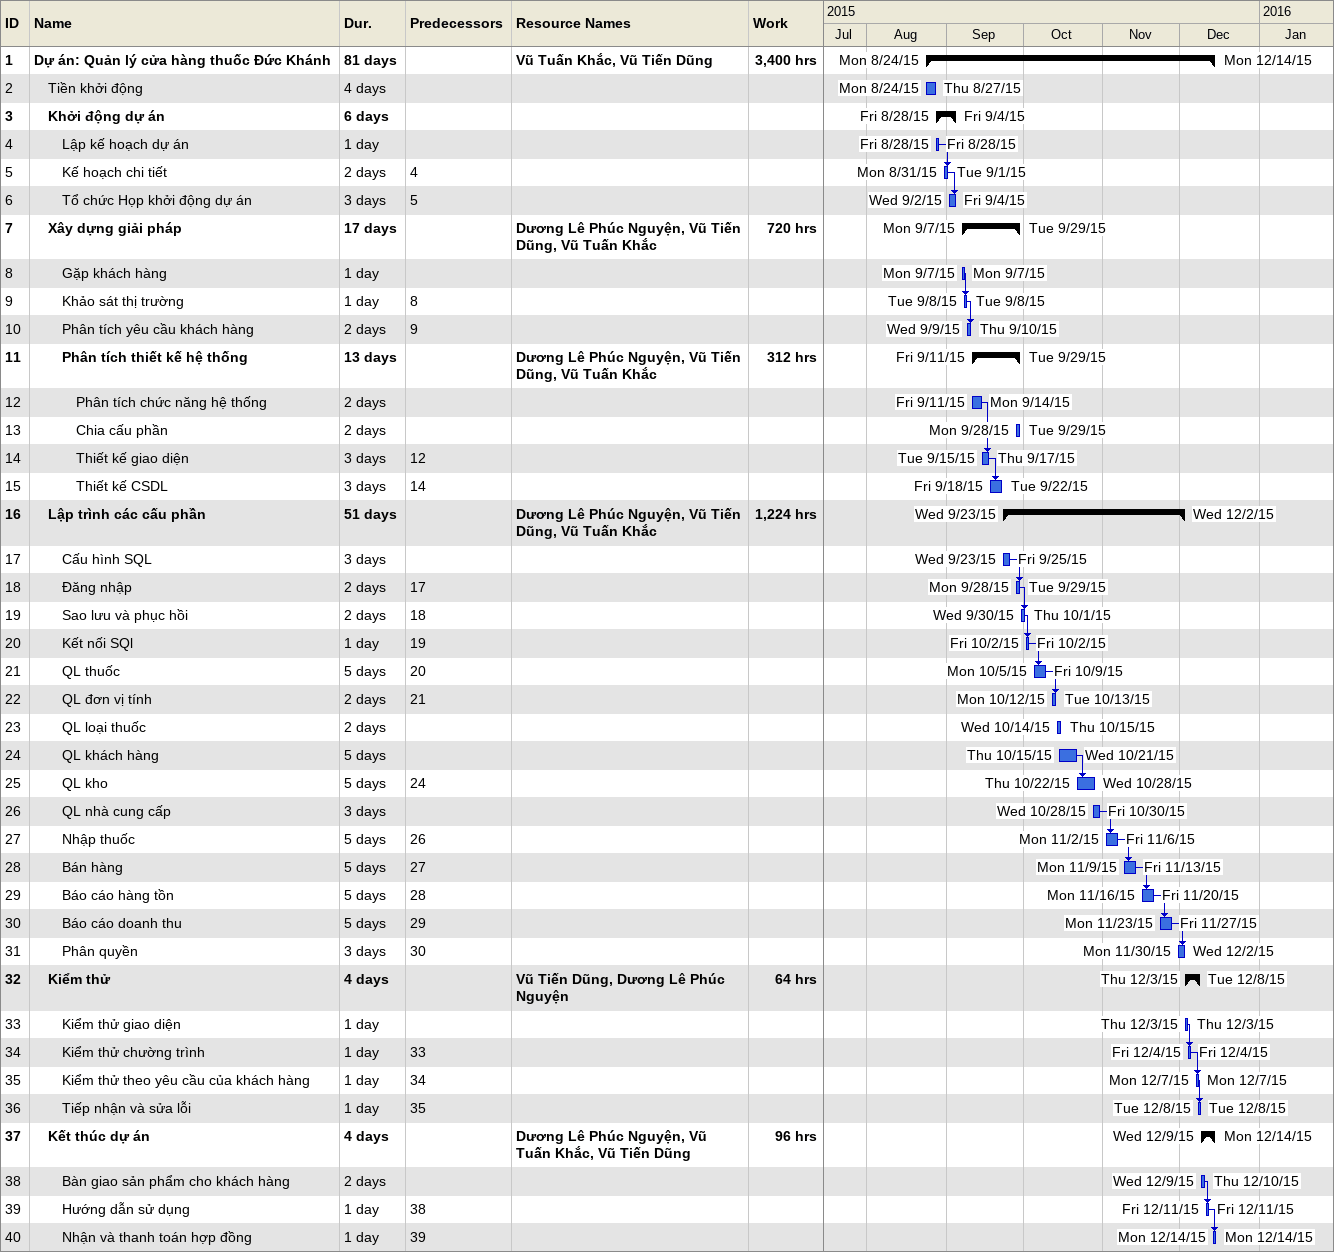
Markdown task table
| ID | Level | Task | Duration | Start | Finish | Predecessors | Resources | Work (h) |
|---|---|---|---|---|---|---|---|---|
| 1 | 1 | **Dự án: Quản lý cửa hàng thuốc Đức Khánh** | 81d | 2015-08-24 | 2015-12-14 |  | Vũ Tuấn Khắc, Vũ Tiến Dũng | 3400 |
| 2 | 2 | Tiền khởi động | 4d | 2015-08-24 | 2015-08-27 |  |  |  |
| 3 | 2 | **Khởi động dự án** | 6d | 2015-08-28 | 2015-09-04 |  |  |  |
| 4 | 3 | Lập kế hoạch dự án | 1d | 2015-08-28 | 2015-08-28 |  |  |  |
| 5 | 3 | Kế hoạch chi tiết | 2d | 2015-08-31 | 2015-09-01 | 4 |  |  |
| 6 | 3 | Tổ chức Họp khởi động dự án | 3d | 2015-09-02 | 2015-09-04 | 5 |  |  |
| 7 | 2 | **Xây dựng giải pháp** | 17d | 2015-09-07 | 2015-09-29 |  | Dương Lê Phúc Nguyện, Vũ Tiến Dũng, Vũ Tuấn Khắc | 720 |
| 8 | 3 | Gặp khách hàng | 1d | 2015-09-07 | 2015-09-07 |  |  |  |
| 9 | 3 | Khảo sát thị trường | 1d | 2015-09-08 | 2015-09-08 | 8 |  |  |
| 10 | 3 | Phân tích yêu cầu khách hàng | 2d | 2015-09-09 | 2015-09-10 | 9 |  |  |
| 11 | 3 | **Phân tích thiết kế hệ thống** | 13d | 2015-09-11 | 2015-09-29 |  | Dương Lê Phúc Nguyện, Vũ Tiến Dũng, Vũ Tuấn Khắc | 312 |
| 12 | 4 | Phân tích chức năng hệ thống | 2d | 2015-09-11 | 2015-09-14 |  |  |  |
| 13 | 4 | Chia cấu phần | 2d | 2015-09-28 | 2015-09-29 |  |  |  |
| 14 | 4 | Thiết kế giao diện | 3d | 2015-09-15 | 2015-09-17 | 12 |  |  |
| 15 | 4 | Thiết kế CSDL | 3d | 2015-09-18 | 2015-09-22 | 14 |  |  |
| 16 | 2 | **Lập trình các cấu phần** | 51d | 2015-09-23 | 2015-12-02 |  | Dương Lê Phúc Nguyện, Vũ Tiến Dũng, Vũ Tuấn Khắc | 1224 |
| 17 | 3 | Cấu hình SQL | 3d | 2015-09-23 | 2015-09-25 |  |  |  |
| 18 | 3 | Đăng nhập | 2d | 2015-09-28 | 2015-09-29 | 17 |  |  |
| 19 | 3 | Sao lưu và phục hồi | 2d | 2015-09-30 | 2015-10-01 | 18 |  |  |
| 20 | 3 | Kết nối SQl | 1d | 2015-10-02 | 2015-10-02 | 19 |  |  |
| 21 | 3 | QL thuốc | 5d | 2015-10-05 | 2015-10-09 | 20 |  |  |
| 22 | 3 | QL đơn vị tính | 2d | 2015-10-12 | 2015-10-13 | 21 |  |  |
| 23 | 3 | QL loại thuốc | 2d | 2015-10-14 | 2015-10-15 |  |  |  |
| 24 | 3 | QL khách hàng | 5d | 2015-10-15 | 2015-10-21 |  |  |  |
| 25 | 3 | QL kho | 5d | 2015-10-22 | 2015-10-28 | 24 |  |  |
| 26 | 3 | QL nhà cung cấp | 3d | 2015-10-28 | 2015-10-30 |  |  |  |
| 27 | 3 | Nhập thuốc | 5d | 2015-11-02 | 2015-11-06 | 26 |  |  |
| 28 | 3 | Bán hàng | 5d | 2015-11-09 | 2015-11-13 | 27 |  |  |
| 29 | 3 | Báo cáo hàng tồn | 5d | 2015-11-16 | 2015-11-20 | 28 |  |  |
| 30 | 3 | Báo cáo doanh thu | 5d | 2015-11-23 | 2015-11-27 | 29 |  |  |
| 31 | 3 | Phân quyền | 3d | 2015-11-30 | 2015-12-02 | 30 |  |  |
| 32 | 2 | **Kiểm thử** | 4d | 2015-12-03 | 2015-12-08 |  | Vũ Tiến Dũng, Dương Lê Phúc Nguyện | 64 |
| 33 | 3 | Kiểm thử giao diện | 1d | 2015-12-03 | 2015-12-03 |  |  |  |
| 34 | 3 | Kiểm thử chường trình | 1d | 2015-12-04 | 2015-12-04 | 33 |  |  |
| 35 | 3 | Kiểm thử theo yêu cầu của khách hàng | 1d | 2015-12-07 | 2015-12-07 | 34 |  |  |
| 36 | 3 | Tiếp nhận và sửa lỗi | 1d | 2015-12-08 | 2015-12-08 | 35 |  |  |
| 37 | 2 | **Kết thúc dự án** | 4d | 2015-12-09 | 2015-12-14 |  | Dương Lê Phúc Nguyện, Vũ Tuấn Khắc, Vũ Tiến Dũng | 96 |
| 38 | 3 | Bàn giao sản phẩm cho khách hàng | 2d | 2015-12-09 | 2015-12-10 |  |  |  |
| 39 | 3 | Hướng dẫn sử dụng | 1d | 2015-12-11 | 2015-12-11 | 38 |  |  |
| 40 | 3 | Nhận và thanh toán hợp đồng | 1d | 2015-12-14 | 2015-12-14 | 39 |  |  |
